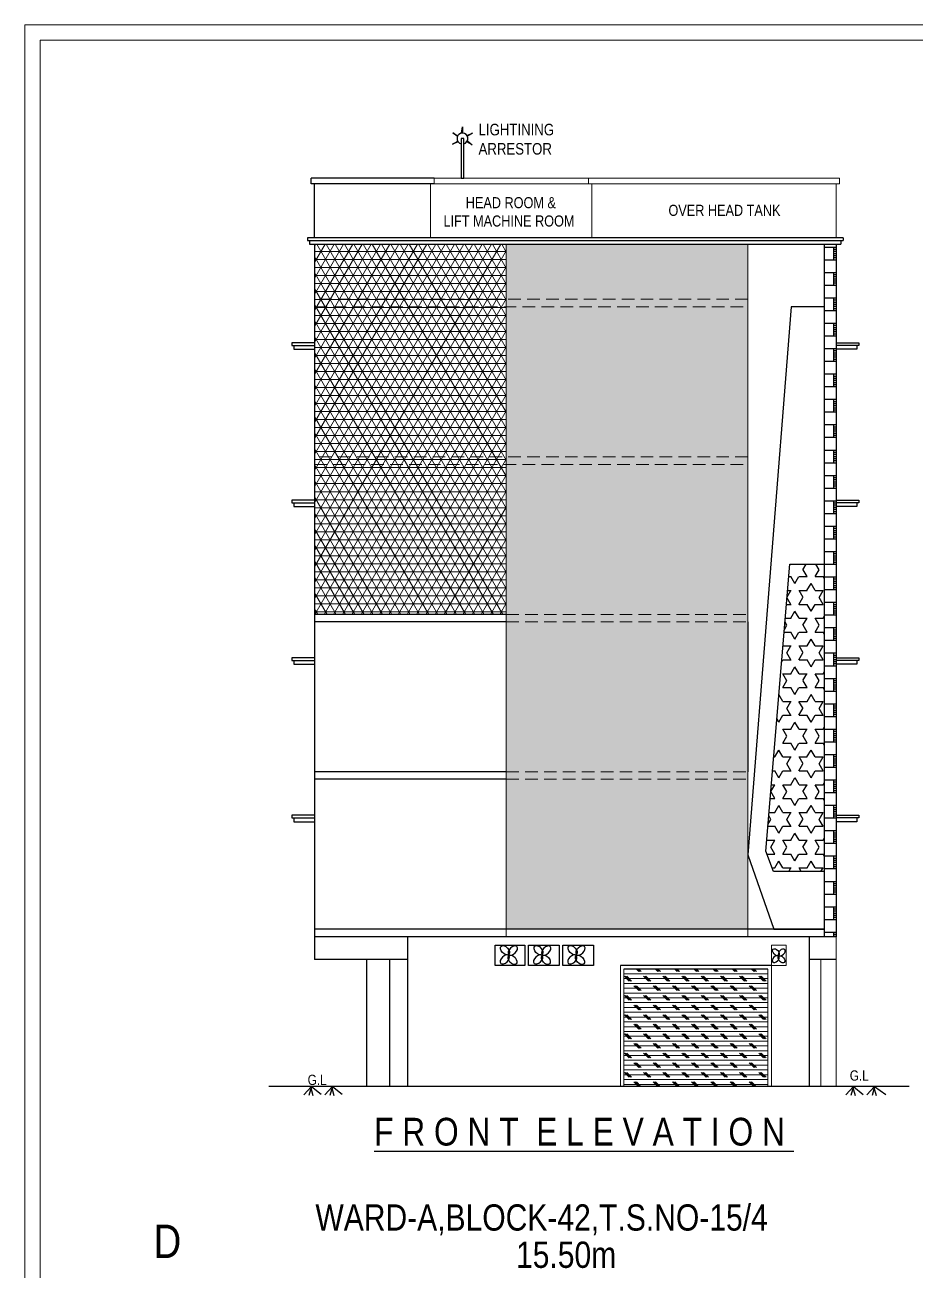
# Model space of a CAD drawing. Header units: metres. Extents: x 826 to 1433, y -826 to -586.
# Drawn here: x 1244.99 to 1262.64, y -789.49 to -764.81 of the extents above; entities that cross this region are included whole.
import ezdxf

# ---------------------------------------------------------------- set-up
doc = ezdxf.new("R2010")
doc.units = ezdxf.units.M
doc.linetypes.add('HIDDEN', pattern=[0.375, 0.25, -0.125])
doc.layers.add('_0', color=7, linetype='Continuous', lineweight=5)
doc.layers.add('text', color=7, linetype='Continuous', lineweight=25)
doc.styles.add('ATT', font='swissck.ttf', dxfattribs={"height": 12})
doc.styles.add('STYLE1', font='swissck.ttf', dxfattribs={"height": 0.3})
doc.styles.add('STYLE2', font='swissck.ttf', dxfattribs={"height": 10})

# ---------------------------------------------------------------- blocks, each defined once
blk = doc.blocks.new('j')
at = {"ltscale": 3}
for centre, major_axis in [((726.222, -717.121), (0.0572, -0.0635)), ((726.335, -717.266), (-0.0567, 0.064))]:
    blk.add_ellipse(centre, major_axis=major_axis, ratio=0.605949, dxfattribs=at)
at = {"ltscale": 3, "extrusion": (0, 0, -1)}
for centre, major_axis in [((726.34, -717.125), (-0.0612, -0.0597)), ((726.217, -717.261), (0.0617, 0.0591))]:
    blk.add_ellipse(centre, major_axis=major_axis, ratio=0.605949, dxfattribs=at)

msp = doc.modelspace()

# ---------------------------------------------------------------- hatches: boundary and pattern name
at = {"ltscale": 3}
h = msp.add_hatch(dxfattribs=at)
h.set_pattern_fill('BRSTONE,_O', scale=0.03)
h.set_pattern_definition([(0, (-17.45715, 0), (0, 0.25146), []), (90, (-16.77135, 0), (-0.381, 0.25146), [0.25146, -0.25146]), (90, (-16.84755, 0), (-0.381, 0.25146), [0.25146, -0.25146]), (0, (-16.77135, 0.0419), (0.381, 0.25146), [-0.6858, 0.0762]), (0, (-16.77135, 0.08382), (0.381, 0.25146), [-0.6858, 0.0762]), (0, (-16.77135, 0.12573), (0.381, 0.25146), [-0.6858, 0.0762]), (0, (-16.77135, 0.16764), (0.381, 0.25146), [-0.6858, 0.0762]), (0, (-16.77135, 0.20955), (0.381, 0.25146), [-0.6858, 0.0762])])
h.paths.add_polyline_path([(1261.06977, -769.16175), (1260.83977, -769.16175), (1260.83977, -782.88663), (1261.06977, -782.88663)])
h = msp.add_hatch(dxfattribs=at)
h.set_pattern_fill('STARS', scale=0.05, style=0)
h.set_pattern_definition([(0, (-74.75247, 21.644), (0, 0.274963), [0.15875, -0.15875]), (60, (-74.75247, 21.644), (-0.238124943, 0.1374815), [0.15875, -0.15875]), (120, (-74.6731, 21.78148), (-0.238124943, -0.1374815), [0.15875, -0.15875])])
h.paths.add_polyline_path([(1259.67601, -781.19167), (1259.83234, -781.59657), (1260.83977, -781.59658), (1260.83981, -775.50052), (1260.16422, -775.50568), (1260.13649, -775.66395)])
at = {"layer": '_0', "ltscale": 3}
h = msp.add_hatch(dxfattribs=at)
h.set_pattern_fill('NET3', scale=0.05)
h.set_pattern_definition([(0, (-17.45715, 0), (0, 0.15875), []), (60, (-17.45715, 0), (-0.137481533, 0.079375), []), (120, (-17.45715, 0), (-0.137481533, -0.079375), [])])
h.paths.add_polyline_path([(1254.52933, -770.40183), (1250.72977, -770.4018), (1250.72977, -773.37658), (1254.52933, -773.37658)])
h.paths.add_polyline_path([(1254.52933, -770.25181), (1250.72977, -770.25181), (1250.72977, -770.4018), (1254.52933, -770.40183)])
h.paths.add_polyline_path([(1254.52933, -769.16175), (1250.72977, -769.16175), (1250.72977, -770.25181), (1254.52933, -770.25181)])
h.paths.add_polyline_path([(1254.52933, -773.52659), (1250.72977, -773.52656), (1250.72977, -776.49656), (1254.52933, -776.49659)])
h.paths.add_polyline_path([(1254.52933, -773.37658), (1250.72977, -773.37658), (1250.72977, -773.52656), (1254.52933, -773.52659)])
h = msp.add_hatch(dxfattribs=at)
h.set_pattern_fill('BRSTONE,_O', scale=0.015)
h.set_pattern_definition([(0, (0, 0), (0, 0.12573), []), (90, (0.3429, 0), (-0.1905, 0.12573), [0.12573, -0.12573]), (90, (0.3048, 0), (-0.1905, 0.12573), [0.12573, -0.12573]), (0, (0.3429, 0.02096), (0.1905, 0.12573), [-0.3429, 0.0381]), (0, (0.3429, 0.04191), (0.1905, 0.12573), [-0.3429, 0.0381]), (0, (0.3429, 0.06287), (0.1905, 0.12573), [-0.3429, 0.0381]), (0, (0.3429, 0.08382), (0.1905, 0.12573), [-0.3429, 0.0381]), (0, (0.3429, 0.10477), (0.1905, 0.12573), [-0.3429, 0.0381])])
h.paths.add_polyline_path([(1254.52933, -769.16175), (1254.52933, -770.25181), (1259.32137, -770.25181), (1259.32137, -769.16175)])
h.paths.add_polyline_path([(1254.52933, -770.40183), (1254.52933, -773.37658), (1259.32137, -773.37658), (1259.32137, -770.40186)])
h.paths.add_polyline_path([(1254.52933, -770.25181), (1254.52933, -770.40183), (1259.32137, -770.40186), (1259.32137, -770.25181)])
h.paths.add_polyline_path([(1254.52933, -773.37658), (1254.52933, -773.52659), (1259.32137, -773.52662), (1259.32137, -773.37658)])
h.paths.add_polyline_path([(1259.32137, -776.49659), (1259.32137, -773.52662), (1254.52933, -773.52659), (1254.52933, -776.49659)])
h.paths.add_polyline_path([(1259.32137, -776.64663), (1259.32137, -776.49659), (1254.52933, -776.49659), (1254.52933, -776.64656)])
h.paths.add_polyline_path([(1254.52933, -776.64656), (1254.52933, -779.61659), (1259.32137, -779.61659), (1259.32137, -776.64663)])
h.paths.add_polyline_path([(1259.32137, -779.76663), (1259.32137, -779.61659), (1254.52933, -779.61659), (1254.52933, -779.76656)])
h.paths.add_polyline_path([(1254.52933, -779.76656), (1254.52933, -779.76656), (1254.52933, -782.73656), (1258.43907, -782.73656), (1258.43907, -782.73657), (1259.32137, -782.73659), (1259.32137, -779.76663)])
h = msp.add_hatch(dxfattribs=at)
h.set_pattern_fill('CORK', scale=0.03)
h.set_pattern_definition([(0, (-2e-13, 0), (0, 0.09525), []), (135, (0.04762, -0.04763), (-0.19050008, -0.19050008), [0.1347039, -0.1347039]), (135, (0.07144, -0.04763), (-0.19050008, -0.19050008), [0.1347039, -0.1347039]), (135, (0.09525, -0.04763), (-0.19050008, -0.19050008), [0.1347039, -0.1347039])])
h.paths.add_polyline_path([(1259.71976, -783.52662), (1256.8628, -783.5266), (1256.8628, -785.8566), (1259.71976, -785.85662)])

# ---------------------------------------------------------------- linework, layer by layer
at = {"color": 7}
for p, q in [((1253.09979, -767.85181), (1250.65977, -767.85181)), ((1250.65977, -767.96181), (1250.65977, -767.85181)), ((1253.09979, -767.96181), (1250.65977, -767.96181)), ((1250.72977, -769.03656), (1250.72977, -767.96181)), ((1261.06977, -769.03663), (1250.59199, -769.03656)), ((1250.59199, -769.03656), (1250.59199, -769.08555)), ((1261.20756, -769.03663), (1261.06977, -769.03663)), ((1261.20756, -769.03663), (1261.20756, -769.08562)), ((1250.59199, -769.08555), (1261.06977, -769.08561)), ((1250.63199, -769.08555), (1250.63199, -769.16175)), ((1250.72977, -769.16312), (1250.72977, -773.37658)), ((1261.06977, -769.08561), (1261.20756, -769.08562)), ((1261.06977, -769.16182), (1261.16756, -769.16182)), ((1261.16756, -769.08562), (1261.16756, -769.16182)), ((1250.72977, -773.37658), (1250.72977, -776.64656)), ((1250.72977, -776.64656), (1250.72977, -779.61659)), ((1259.32137, -776.64656), (1259.32137, -779.61659)), ((1250.72977, -779.61656), (1250.72977, -783.33656)), ((1258.43907, -782.73656), (1250.72977, -782.73656)), ((1261.06977, -782.88663), (1250.72977, -782.88656)), ((1252.56977, -782.88658), (1252.56977, -785.85656)), ((1260.83977, -782.73663), (1258.43907, -782.73657)), ((1261.06977, -783.33663), (1260.53977, -783.33663)), ((1259.78976, -783.45662), (1256.7928, -783.4566)), ((1259.71976, -783.52662), (1256.8628, -783.5266)), ((1262.51707, -785.85663), (1249.81992, -785.85656))]:
    msp.add_line(p, q, dxfattribs=at)
at = {"color": 7, "linetype": 'HIDDEN', "lineweight": 20}
for p, q in [((1259.32137, -770.25181), (1250.72977, -770.25181)), ((1250.72977, -770.4018), (1259.32137, -770.40186)), ((1259.32137, -773.37658), (1250.72977, -773.37658)), ((1250.72977, -773.52656), (1259.32137, -773.52662))]:
    msp.add_line(p, q, dxfattribs=at)
at = {"color": 7, "ltscale": 3}
for p, q in [((1259.67601, -781.19167), (1260.15011, -775.50052)), ((1260.15011, -775.50052), (1260.83977, -775.50052)), ((1254.52933, -776.49659), (1250.72977, -776.49656)), ((1254.52933, -776.64656), (1250.72977, -776.64656)), ((1254.52933, -779.61659), (1250.72977, -779.61656)), ((1254.52933, -779.76656), (1250.72977, -779.76656)), ((1259.83234, -781.59657), (1259.67601, -781.19167)), ((1260.83977, -781.59658), (1259.83234, -781.59657)), ((1260.53978, -782.89447), (1260.53976, -785.85662)), ((1252.56934, -783.33656), (1250.72977, -783.33656)), ((1251.75956, -783.33656), (1251.75954, -785.85657)), ((1251.75956, -783.33656), (1251.75956, -785.85657)), ((1252.21957, -785.85657), (1252.21957, -783.33656))]:
    msp.add_line(p, q, dxfattribs=at)
at = {"color": 7}
for points in [[(1253.64534, -766.95853), (1253.66479, -766.83106), (1253.66355, -766.95718)], [(1253.56124, -767.02678), (1253.46953, -766.95138), (1253.56918, -767.01034)], [(1253.74928, -767.00251), (1253.86044, -766.96079), (1253.75956, -767.01761)], [(1253.5783, -767.13375), (1253.46715, -767.17546), (1253.56803, -767.11864)], [(1253.75991, -767.11264), (1253.85161, -767.18805), (1253.75197, -767.12909)], [(1250.63199, -769.16175), (1261.06977, -769.16175)], [(1250.72977, -771.11525), (1250.2798, -771.11525), (1250.2798, -771.1656), (1250.72977, -771.1656)], [(1250.31692, -771.1656), (1250.31692, -771.2418), (1250.72977, -771.2418)], [(1261.06974, -771.11525), (1261.51972, -771.11525), (1261.51972, -771.1656), (1261.06974, -771.1656)], [(1261.4826, -771.1656), (1261.4826, -771.2418), (1261.06974, -771.2418)], [(1250.72974, -774.23525), (1250.27977, -774.23525), (1250.27977, -774.2856), (1250.72974, -774.2856)], [(1261.06977, -774.23525), (1261.51974, -774.23525), (1261.51974, -774.2856), (1261.06977, -774.2856)], [(1250.31689, -774.2856), (1250.31689, -774.3618), (1250.72974, -774.3618)], [(1261.48263, -774.2856), (1261.48263, -774.3618), (1261.06977, -774.3618)], [(1250.72974, -777.36001), (1250.27977, -777.36001), (1250.27977, -777.41036), (1250.72974, -777.41036)], [(1250.31689, -777.41036), (1250.31689, -777.48656), (1250.72974, -777.48656)], [(1261.06977, -777.36001), (1261.51974, -777.36001), (1261.51974, -777.41036), (1261.06977, -777.41036)], [(1261.48263, -777.41036), (1261.48263, -777.48656), (1261.06977, -777.48656)], [(1250.72974, -780.48001), (1250.27977, -780.48001), (1250.27977, -780.53036), (1250.72974, -780.53036)], [(1250.31689, -780.53036), (1250.31689, -780.60656), (1250.72974, -780.60656)], [(1261.06977, -780.48001), (1261.51974, -780.48001), (1261.51974, -780.53036), (1261.06977, -780.53036)], [(1261.48263, -780.53036), (1261.48263, -780.60656), (1261.06977, -780.60656)], [(1250.66716, -785.85668), (1250.5164, -786.02054)], [(1250.66716, -785.85668), (1250.61691, -786.03056)], [(1250.64706, -785.85668), (1250.69731, -786.03056)], [(1250.66716, -785.85668), (1250.85812, -786.01051)], [(1251.08422, -785.85668), (1250.93346, -786.02054)], [(1251.08422, -785.85668), (1251.03396, -786.03056)], [(1251.06412, -785.85668), (1251.11437, -786.03056)], [(1251.08422, -785.85668), (1251.27518, -786.01051)], [(1261.41599, -785.85675), (1261.26523, -786.0206)], [(1261.41599, -785.85675), (1261.36573, -786.03063)], [(1261.39589, -785.85675), (1261.44614, -786.03063)], [(1261.41599, -785.85675), (1261.60695, -786.01057)], [(1261.83304, -785.85675), (1261.68228, -786.0206)], [(1261.83304, -785.85675), (1261.78279, -786.03063)], [(1261.81294, -785.85675), (1261.86319, -786.03063)], [(1261.83304, -785.85675), (1262.054, -786.01057)]]:
    msp.add_lwpolyline(points, dxfattribs=at)
msp.add_lwpolyline([(1253.63619, -767.85182), (1253.68861, -767.85182), (1253.68861, -767.06549), (1253.63619, -767.06549)], close=True, dxfattribs=at)
at = {"color": 7, "ltscale": 3}
for points in [[(1260.83977, -769.16175), (1261.06977, -769.16175), (1261.06977, -782.88663), (1260.83977, -782.88663)], [(1260.83977, -770.40182), (1260.17712, -770.40181), (1259.32137, -781.26207), (1259.83796, -782.7366), (1260.83978, -782.73663)], [(1254.30999, -783.0566), (1254.90067, -783.0566), (1254.90067, -783.4566), (1254.30999, -783.4566)], [(1254.97182, -783.0566), (1255.5825, -783.0566), (1255.5825, -783.4566), (1254.97182, -783.4566)], [(1255.64939, -783.0566), (1256.26007, -783.0566), (1256.26007, -783.4566), (1255.64939, -783.4566)]]:
    msp.add_lwpolyline(points, close=True, dxfattribs=at)
at = {"color": 7, "linetype": 'HIDDEN', "lineweight": 20}
for points in [[(1254.52933, -776.49659), (1259.32137, -776.49659)], [(1254.52933, -776.64656), (1259.32137, -776.64663)], [(1254.52933, -779.61659), (1259.32137, -779.61659)], [(1254.52933, -779.76656), (1259.32137, -779.76663)]]:
    msp.add_lwpolyline(points, dxfattribs=at)
at = {"color": 7}
msp.add_arc((1253.6624, -767.06549), 0.10831, 284.001707, 255.998293, dxfattribs=at)
at = {"layer": '_0', "color": 7, "ltscale": 3}
for p, q in [((1253.02979, -767.96181), (1253.02979, -769.03658)), ((1253.09979, -767.85181), (1253.09979, -767.96181)), ((1256.15977, -767.96181), (1256.15977, -767.85181)), ((1256.22977, -769.0366), (1256.22977, -767.96181)), ((1261.06977, -769.03663), (1261.06977, -767.96181)), ((1261.13977, -767.96181), (1261.13977, -767.85181)), ((1254.52933, -782.88659), (1254.52933, -769.16175)), ((1259.32137, -782.88661), (1259.32137, -769.16175)), ((1260.83977, -782.88663), (1260.83977, -769.16175)), ((1261.06977, -782.88663), (1261.06977, -769.16175)), ((1261.06977, -782.88663), (1261.06977, -785.85662)), ((1260.76956, -783.33663), (1260.76956, -785.85662)), ((1256.7928, -783.4566), (1256.7928, -785.8566)), ((1256.8628, -783.5266), (1256.8628, -785.8566)), ((1259.71976, -783.52662), (1259.71976, -785.85662)), ((1259.78976, -783.45662), (1259.78976, -785.85662))]:
    msp.add_line(p, q, dxfattribs=at)
for points in [[(1244.98607, -764.81279), (1348.91738, -764.81279), (1348.91738, -825.60053), (1244.98607, -825.60053)], [(1245.28607, -765.11279), (1348.61738, -765.11279), (1348.61738, -825.30053), (1245.28607, -825.30053)], [(1259.78976, -783.0566), (1260.07976, -783.0566), (1260.07976, -783.4566), (1259.78976, -783.4566)]]:
    msp.add_lwpolyline(points, close=True, dxfattribs=at)
for points in [[(1253.09979, -767.85181), (1256.15977, -767.85181)], [(1253.09979, -767.96181), (1256.15977, -767.96181)], [(1256.15977, -767.85181), (1261.13977, -767.85181)], [(1256.15977, -767.96181), (1261.13977, -767.96181)]]:
    msp.add_lwpolyline(points, dxfattribs=at)

# ---------------------------------------------------------------- block references
at = {"color": 7}
for p, xscale, yscale, zscale in [((310.41892, 149.10216), 1.299999999999954, 1.299999999999954, 1.299999999999954), ((311.08075, 149.10216), 1.299999999999954, 1.299999999999954, 1.299999999999954), ((311.75832, 149.10216), 1.299999999999954, 1.299999999999954, 1.299999999999954), ((551.81229, -84.00163), 0.9749999999999656, 0.9749999999999656, 0.9749999999999656)]:
    msp.add_blockref('j', p, dxfattribs=dict(at, xscale=xscale, yscale=yscale, zscale=zscale))

# ---------------------------------------------------------------- texts
at = {"color": 7, "style": 'STYLE1'}
for s, height, p in [('HEAD ROOM &', 0.219456, (1253.72779, -768.44618)), ('OVER HEAD TANK', 0.219456, (1257.74661, -768.59786)), ('LIFT MACHINE ROOM', 0.219456, (1253.28565, -768.80888)), ('WARD-A,BLOCK-42,T.S.NO-15/4', 0.52, (1250.74655, -788.71154)), ('15.50m', 0.52, (1254.72386, -789.45029))]:
    msp.add_text(s, height=height, dxfattribs=at).set_placement(p)
at = {"color": 7, "lineweight": 40, "style": 'STYLE2'}
for p in [(1261.3419, -785.73978), (1250.59308, -785.82531)]:
    msp.add_text('G.L', height=0.2032, dxfattribs=at).set_placement(p)
at = {"color": 1, "style": 'STYLE1'}
msp.add_text('D', height=0.6624, dxfattribs=at).set_placement((1247.53849, -789.25531))
at = {"color": 7, "insert": (1253.98103, -766.77331), "char_height": 0.2286119, "width": 1.315352, "attachment_point": 1, "style": 'STYLE1'}
msp.add_mtext('\\A1;LIGHTINING ARRESTOR', dxfattribs=at)
at = {"layer": 'text', "color": 7, "style": 'ATT'}
msp.add_text('%%UF R O N T  E L E V A T I O N ', height=0.549163, dxfattribs=at).set_placement((1251.9093, -787.0254))

doc.saveas('drawing.dxf')
